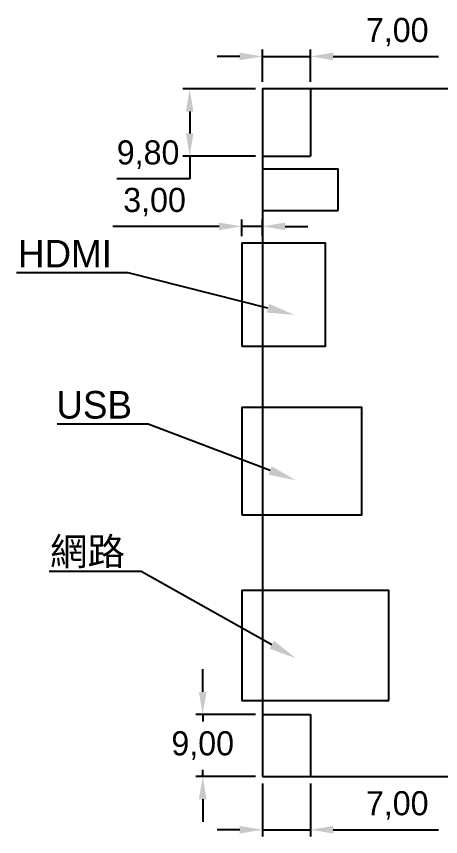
# Model space of a CAD drawing. Header units: millimetres. Extents: x 0 to 895, y 0 to 297.
# Drawn here: x 602 to 663.7, y 79.2 to 198.5 of the extents above; entities that cross this region are included whole.
import ezdxf
from ezdxf import colors
from ezdxf.entities.mleader import LeaderData, LeaderLine
from ezdxf.math import Vec2, Vec3

# ---------------------------------------------------------------- set-up
doc = ezdxf.new("R2010")
doc.units = ezdxf.units.MM
doc.header["$PDSIZE"] = -1
doc.styles.get("Standard").update_dxf_attribs({"font": 'GOTHIC.TTF'})
doc.dimstyles.new('ISO-25', dxfattribs={"dimtxt": 2.5, "dimasz": 2.5, "dimexe": 1.25, "dimexo": 0.625, "dimtad": 1, "dimtxsty": 'Standard', "dimcen": 2.5, "dimadec": 0, "dimazin": 0, "dimtfac": 1, "dimtmove": 0, "dimatfit": 3, "dimfxl": 1, "dimarcsym": 0})

# ---------------------------------------------------------------- blocks, each defined once
blk = doc.blocks.new('*D48')
at = {"color": 0, "lineweight": -2, "transparency": 16777216}
for p, q in [((637.79, 188.98), (637.79, 193.68)), ((644.79, 188.98), (644.79, 193.68)), ((634.49, 192.68), (631.19, 192.68)), ((637.79, 192.68), (644.79, 192.68)), ((648.09, 192.68), (663.39, 192.68))]:
    blk.add_line(p, q, dxfattribs=at)
at = {"color": 0, "transparency": 16777216}
for points in [[(634.49, 193.23), (634.49, 192.13), (637.79, 192.68)], [(648.09, 193.23), (648.09, 192.13), (644.79, 192.68)]]:
    blk.add_solid(points, dxfattribs=at)
at = {"layer": 'Defpoints', "color": 0, "transparency": 16777216}
for p in [(644.79, 192.68), (637.79, 187.98), (644.79, 187.98)]:
    blk.add_point(p, dxfattribs=at)
at = {"color": 0, "transparency": 16777216, "insert": (657.39, 196.2), "char_height": 3.5, "attachment_point": 5}
blk.add_mtext('7,00', dxfattribs=at)
blk = doc.blocks.new('*D49')
at = {"color": 0, "lineweight": -2, "transparency": 16777216}
for p, q in [((636.79, 187.98), (626.21, 187.98)), ((627.21, 184.67), (627.21, 181.48)), ((636.79, 178.18), (626.21, 178.18)), ((627.21, 178.18), (627.21, 174.87)), ((627.21, 174.87), (616.63, 174.87))]:
    blk.add_line(p, q, dxfattribs=at)
at = {"color": 0, "transparency": 16777216}
for points in [[(626.66, 184.67), (627.76, 184.67), (627.21, 187.98)], [(626.66, 181.48), (627.76, 181.48), (627.21, 178.18)]]:
    blk.add_solid(points, dxfattribs=at)
at = {"layer": 'Defpoints', "color": 0, "transparency": 16777216}
for p in [(637.79, 187.98), (627.21, 178.18), (637.79, 178.18)]:
    blk.add_point(p, dxfattribs=at)
at = {"color": 0, "transparency": 16777216, "insert": (621.16, 178.4), "char_height": 3.5, "attachment_point": 5}
blk.add_mtext('9,80', dxfattribs=at)
blk = doc.blocks.new('*D50')
at = {"color": 0, "lineweight": -2, "transparency": 16777216}
for p, q in [((637.79, 86.98), (637.79, 79.24)), ((644.79, 86.98), (644.79, 79.24)), ((634.49, 80.24), (631.19, 80.24)), ((637.79, 80.24), (644.79, 80.24)), ((648.09, 80.24), (663.39, 80.24))]:
    blk.add_line(p, q, dxfattribs=at)
at = {"color": 0, "transparency": 16777216}
for points in [[(634.49, 80.79), (634.49, 79.69), (637.79, 80.24)], [(648.09, 80.79), (648.09, 79.69), (644.79, 80.24)]]:
    blk.add_solid(points, dxfattribs=at)
at = {"layer": 'Defpoints', "color": 0, "transparency": 16777216}
for p in [(637.79, 87.98), (644.79, 87.98), (644.79, 80.24)]:
    blk.add_point(p, dxfattribs=at)
at = {"color": 0, "transparency": 16777216, "insert": (657.39, 83.77), "char_height": 3.5, "attachment_point": 5}
blk.add_mtext('7,00', dxfattribs=at)
blk = doc.blocks.new('*D51')
at = {"color": 0, "lineweight": -2, "transparency": 16777216}
for p, q in [((629.1, 100.28), (629.1, 103.58)), ((636.79, 96.98), (628.1, 96.98)), ((629.1, 96.98), (629.1, 96)), ((629.1, 87.98), (629.1, 88.95)), ((636.79, 87.98), (628.1, 87.98)), ((629.1, 84.67), (629.1, 81.37))]:
    blk.add_line(p, q, dxfattribs=at)
at = {"color": 0, "transparency": 16777216}
for points in [[(628.55, 100.28), (629.65, 100.28), (629.1, 96.98)], [(628.55, 84.67), (629.65, 84.67), (629.1, 87.98)]]:
    blk.add_solid(points, dxfattribs=at)
at = {"layer": 'Defpoints', "color": 0, "transparency": 16777216}
for p in [(637.79, 96.98), (629.1, 87.98), (637.79, 87.98)]:
    blk.add_point(p, dxfattribs=at)
at = {"color": 0, "transparency": 16777216, "insert": (629.1, 92.48), "char_height": 3.5, "attachment_point": 5}
blk.add_mtext('9,00', dxfattribs=at)
blk = doc.blocks.new('*D52')
at = {"color": 0, "lineweight": -2, "transparency": 16777216}
for p, q in [((634.79, 166.55), (634.79, 168.97)), ((637.79, 166.55), (637.79, 168.97)), ((631.49, 167.97), (616.01, 167.97)), ((637.79, 167.97), (634.79, 167.97)), ((641.09, 167.97), (644.39, 167.97))]:
    blk.add_line(p, q, dxfattribs=at)
at = {"color": 0, "transparency": 16777216}
for points in [[(631.49, 168.52), (631.49, 167.42), (634.79, 167.97)], [(641.09, 168.52), (641.09, 167.42), (637.79, 167.97)]]:
    blk.add_solid(points, dxfattribs=at)
at = {"layer": 'Defpoints', "color": 0, "transparency": 16777216}
for p in [(634.79, 167.97), (634.79, 165.55), (637.79, 165.55)]:
    blk.add_point(p, dxfattribs=at)
at = {"color": 0, "transparency": 16777216, "insert": (622.1, 171.49), "char_height": 3.5, "attachment_point": 5}
blk.add_mtext('3,00', dxfattribs=at)

msp = doc.modelspace()

# ---------------------------------------------------------------- linework, layer by layer
for p, q in [((644.789, 187.976), (644.789, 178.176)), ((637.789, 178.176), (644.789, 178.176)), ((637.789, 96.976), (644.789, 96.976)), ((644.789, 96.976), (644.789, 87.976))]:
    msp.add_line(p, q)
for points in [[(637.789, 87.976), (797.889, 87.976), (797.889, 187.976), (637.789, 187.976)], [(648.789, 170.293), (648.789, 176.293), (637.789, 176.293), (637.789, 170.293)], [(634.789, 150.552), (646.939, 150.552), (646.939, 165.552), (634.789, 165.552)], [(634.789, 126.04), (652.249, 126.04), (652.249, 141.64), (634.789, 141.64)], [(656.189, 99.047), (656.189, 115.047), (634.789, 115.047), (634.789, 99.047)]]:
    msp.add_lwpolyline(points, close=True)

# ---------------------------------------------------------------- dimensions: what is measured, and where the dimension line sits
for base, p1, p2, picture, middle in [((644.789, 192.68), (637.789, 187.976), (644.789, 187.976), '*D48', (657.389, 196.203)), ((634.789, 167.97), (637.789, 165.552), (634.789, 165.552), '*D52', (622.1, 171.493)), ((644.789, 80.244), (637.789, 87.976), (644.789, 87.976), '*D50', (657.389, 83.766))]:
    dim = msp.add_linear_dim(base=base, p1=p1, p2=p2, dimstyle='ISO-25', override={"dimtxt": 3.5, "dimasz": 3.302, "dimexe": 1, "dimexo": 1, "dimgap": 1.524, "dimtih": 1, "dimtoh": 1, "dimzin": 0, "dimadec": 2, "dimtzin": 0})
    dim.commit()
    dim.dimension.update_dxf_attribs({"geometry": picture, "text_midpoint": middle})
for base, p1, p2, picture, middle in [((627.213, 178.176), (637.789, 187.976), (637.789, 178.176), '*D49', (621.161, 178.396)), ((629.095, 87.976), (637.789, 96.976), (637.789, 87.976), '*D51', (629.095, 92.476))]:
    dim = msp.add_linear_dim(base=base, p1=p1, p2=p2, angle=90, dimstyle='ISO-25', override={"dimtxt": 3.5, "dimasz": 3.302, "dimexe": 1, "dimexo": 1, "dimgap": 1.524, "dimtih": 1, "dimtoh": 1, "dimzin": 0, "dimadec": 2, "dimtzin": 0})
    dim.commit()
    dim.dimension.update_dxf_attribs({"geometry": picture, "text_midpoint": middle})

# ---------------------------------------------------------------- leaders
ml = msp.add_multileader_mtext('Standard')
ml.set_content('HDMI', color=256)
ml.set_leader_properties()
ml.build(insert=Vec2(0, 0))
ml.multileader.update_dxf_attribs({"text_right_attachment_type": 6, "dogleg_length": 0.36})
ctx = ml.context
ctx.base_point, ctx.plane_origin = Vec3(600.488, 164.002), Vec3(642.463, 155.094)
ctx.right_attachment, ctx.text_align_type = 6, 2
notes = []
notes.append((ctx, [(0, (1, 1, 0), (618.262, 161.202), (-1, 0), 0.36, [(0, [(642.463, 155.094)], 0, [])])]))
ctx.mtext.insert, ctx.mtext.alignment, ctx.mtext.flow_direction = Vec3(615.902, 166.002), 3, 5
ml = msp.add_multileader_mtext('Standard')
ml.set_content('USB', color=256)
ml.set_leader_properties()
ml.build(insert=Vec2(0, 0))
ml.multileader.update_dxf_attribs({"text_right_attachment_type": 6, "dogleg_length": 0.36})
ctx = ml.context
ctx.base_point, ctx.plane_origin = Vec3(608.002, 141.975), Vec3(642.642, 131.054)
ctx.right_attachment, ctx.text_align_type = 6, 2
notes.append((ctx, [(0, (1, 1, 0), (621.175, 139.226), (-1, 0), 0.36, [(0, [(642.642, 131.054)], 0, [])])]))
ctx.mtext.insert, ctx.mtext.alignment, ctx.mtext.flow_direction = Vec3(618.815, 144.026), 3, 5
ml = msp.add_multileader_mtext('Standard')
ml.set_content('{\\fPMingLiU|b0|i0|c136|p18;網路}', color=256)
ml.set_leader_properties()
ml.build(insert=Vec2(0, 0))
ml.multileader.update_dxf_attribs({"text_right_attachment_type": 6, "dogleg_length": 0.36})
ctx = ml.context
ctx.base_point, ctx.plane_origin = Vec3(604.24, 120.239), Vec3(642.642, 105.175)
ctx.right_attachment, ctx.text_align_type = 6, 2
notes.append((ctx, [(0, (1, 1, 0), (620.153, 117.774), (-1, 0), 0.36, [(0, [(642.642, 105.175)], 0, [])])]))
ctx.mtext.insert, ctx.mtext.alignment, ctx.mtext.flow_direction = Vec3(617.793, 122.704), 3, 5
for ctx, leaders in notes:
    for number, flags, end, landing, length, lines in leaders:
        leader = LeaderData()
        leader.index, (leader.has_last_leader_line, leader.has_dogleg_vector, leader.attachment_direction) = number, flags
        leader.last_leader_point, leader.dogleg_vector, leader.dogleg_length = Vec3(end), Vec3(landing), length
        for number, points, colour, breaks in lines:
            line = LeaderLine()
            line.index, line.vertices, line.color, line.breaks = number, Vec3.list(points), colors.encode_raw_color(colour), breaks
            leader.lines.append(line)
        ctx.leaders.append(leader)

doc.saveas('drawing.dxf')
